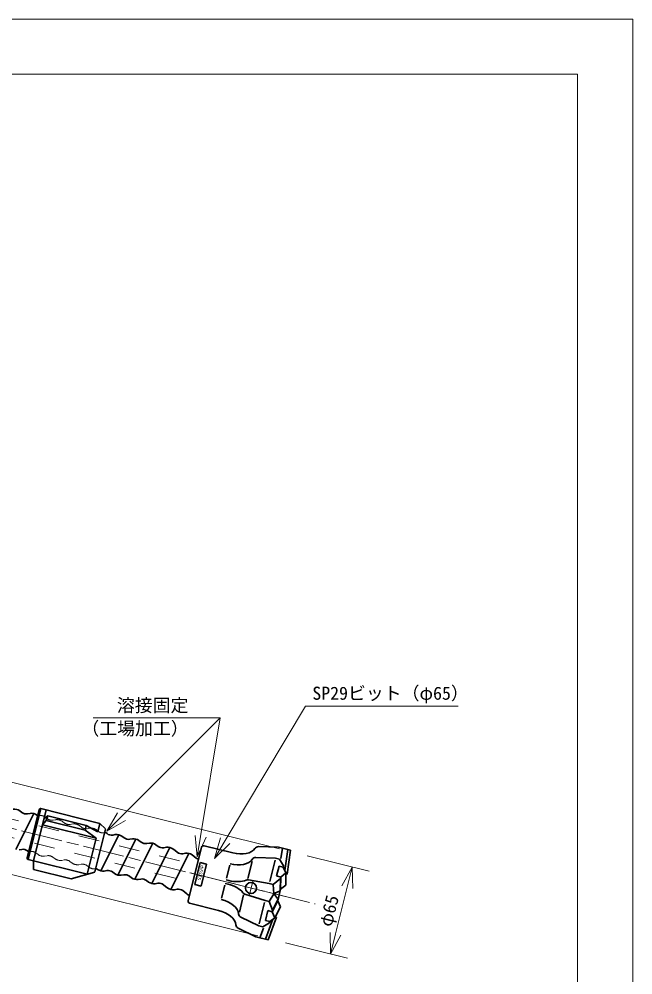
# Model space of a CAD drawing. Units: millimetres at full size, sheet at 1:2.5; details may follow other scales. Extents: x 2752 to 4432, y -3630 to -2427.
# Drawn here: x 3987 to 4432, y -3120 to -2427 of the extents above; entities that cross this region are included whole.
import ezdxf
from ezdxf.enums import TextEntityAlignment as Align

# ---------------------------------------------------------------- set-up
doc = ezdxf.new("R2010")
doc.units = ezdxf.units.MM
doc.header["$LTSCALE"] = 2.5
doc.linetypes.add('CHAIN', pattern=[18.5, 12, -1.5, 3.5, -1.5])
doc.linetypes.add('DASHED_SPACED', pattern=[12, 6, -6])
for name, color, linetype, lineweight in [('0_2', 7, 'Continuous', 13), ('1 外形線', 7, 'Continuous', 35), ('1外形線', 7, 'Continuous', 35), ('2細い実線', 3, 'Continuous', 20), ('3 隠れ線', 2, 'DASHED_SPACED', 18), ('3隠れ線', 2, 'DASHED_SPACED', 18), ('4中心線', 1, 'CHAIN', 18), ('6寸法線', 4, 'Continuous', 18), ('7 枠・タイトル', 7, 'Continuous', 13), ('DEFPOINTS_7', 7, 'Continuous', 13), ('外形線', 7, 'Continuous', 35)]:
    doc.layers.add(name, color=color, linetype=linetype, lineweight=lineweight)
doc.styles.add('ＭＳ ゴシック', font='')
doc.styles.get('ＭＳ ゴシック').set_extended_font_data('MS Gothic')

msp = doc.modelspace()

# ---------------------------------------------------------------- linework, layer by layer
at = {"layer": '0_2'}
for q in [(4042.844, -3042.317), (4042.848, -3042.302)]:
    msp.add_line((4042.847, -3042.294), q, dxfattribs=at)
at = {"layer": '1 外形線'}
for p, q in [((4000.778, -3004.377), (4000.774, -3004.374)), ((3997.433, -3017.772), (3997.433, -3017.775)), ((4042.849, -3042.296), (4042.847, -3042.294))]:
    msp.add_line(p, q, dxfattribs=at)
at = {"layer": '1外形線'}
for p, q in [((3984.835, -3028.907), (3997.892, -3002.79)), ((3989.372, -3001.969), (3987.854, -3000.75)), ((3993.17, -3034.802), (4001.911, -2999.879)), ((3995.389, -3002.629), (3993.476, -3002.993)), ((4000.859, -3004.371), (4000.176, -3003.822)), ((4000.778, -3004.377), (4000.774, -3004.374)), ((4042.16, -3045.002), (4049.929, -3013.96)), ((4046.449, -3044.269), (4059.505, -3018.152)), ((4050.986, -3017.331), (4049.468, -3016.112)), ((4057.003, -3017.991), (4055.09, -3018.355)), ((4063.309, -3020.404), (4061.79, -3019.184)), ((4058.772, -3047.341), (4071.828, -3021.224)), ((4069.326, -3021.063), (4067.412, -3021.427)), ((4071.095, -3050.414), (4084.151, -3024.297)), ((4075.632, -3023.476), (4074.113, -3022.257)), ((4081.649, -3024.136), (4079.735, -3024.499)), ((4087.955, -3026.549), (4086.436, -3025.329)), ((4142.081, -3031.266), (4121.22, -3026.065)), ((4175.064, -3027.123), (4160.689, -3026.706)), ((3989.251, -3028.704), (3987.338, -3029.068)), ((3994.34, -3030.518), (3993.354, -3029.727)), ((4083.418, -3053.486), (4096.474, -3027.369)), ((4093.972, -3027.208), (4092.058, -3027.572)), ((4097.259, -3057.778), (4110.315, -3031.661)), ((4100.277, -3029.621), (4098.759, -3028.401)), ((4101.796, -3030.841), (4100.277, -3029.621)), ((4107.813, -3031.5), (4105.9, -3031.864)), ((4119.402, -3027.158), (4109.725, -3065.97)), ((4114.119, -3033.913), (4112.6, -3032.694)), ((4183.83, -3029.308), (4175.064, -3027.123)), ((4176.94, -3035.368), (4177.974, -3027.848)), ((4179.759, -3044.061), (4181.856, -3028.816)), ((4181.432, -3046.746), (4183.83, -3029.308)), ((4115.638, -3035.133), (4114.119, -3033.913)), ((4114.584, -3054.224), (4118.556, -3038.296)), ((4118.556, -3038.296), (4123.038, -3039.414)), ((4123.038, -3039.414), (4119.067, -3055.342)), ((4139.84, -3040.258), (4137.489, -3049.685)), ((4152.936, -3049.733), (4156.01, -3037.404)), ((4173.091, -3035.033), (4158.717, -3034.616)), ((4172.725, -3036.5), (4168.84, -3052.083)), ((4176.002, -3035.759), (4173.091, -3035.033)), ((4178.901, -3040.667), (4176.002, -3035.759)), ((4044.164, -3043.237), (4042.944, -3042.256)), ((4050.865, -3044.066), (4048.952, -3044.43)), ((4056.487, -3046.309), (4054.968, -3045.089)), ((4063.188, -3047.139), (4061.274, -3047.503)), ((4173.775, -3047.997), (4175.556, -3040.854)), ((4178.661, -3041.628), (4175.556, -3040.854)), ((4180.52, -3045.746), (4176.88, -3048.771)), ((4178.661, -3041.628), (4178.901, -3040.667)), ((4178.661, -3041.628), (4180.52, -3045.746)), ((4178.901, -3040.667), (4178.87, -3042.091)), ((4180.52, -3045.746), (4180.53, -3054.766)), ((4181.432, -3046.746), (4180.521, -3046.519)), ((4068.81, -3049.381), (4067.291, -3048.162)), ((4075.511, -3050.211), (4073.597, -3050.575)), ((4081.133, -3052.454), (4079.614, -3051.234)), ((4087.834, -3053.283), (4085.92, -3053.647)), ((4093.456, -3055.526), (4091.937, -3054.306)), ((4119.067, -3055.342), (4114.584, -3054.224)), ((4138.619, -3053.917), (4136.562, -3053.404)), ((4139.255, -3051.364), (4137.198, -3050.852)), ((4168.482, -3053.519), (4153.458, -3050.769)), ((4171.393, -3054.245), (4168.482, -3053.519)), ((4176.596, -3049.911), (4171.393, -3054.245)), ((4171.393, -3054.245), (4171.811, -3060.837)), ((4176.88, -3048.771), (4173.775, -3047.997)), ((4176.596, -3049.911), (4176.453, -3058.753)), ((4176.596, -3049.911), (4176.88, -3048.771)), ((4176.88, -3048.771), (4176.737, -3057.614)), ((4094.974, -3056.746), (4093.455, -3055.526)), ((4101.675, -3057.575), (4099.761, -3057.939)), ((4107.297, -3059.818), (4105.778, -3058.598)), ((4107.297, -3059.818), (4105.778, -3058.598)), ((4108.816, -3061.038), (4107.297, -3059.818)), ((4133.92, -3063.998), (4136.271, -3054.571)), ((4165.436, -3065.735), (4150.88, -3061.111)), ((4168.347, -3066.461), (4171.811, -3060.837)), ((4175.833, -3059.031), (4172.49, -3060.532)), ((4174.647, -3065.996), (4176.737, -3057.614)), ((4180.53, -3054.766), (4176.737, -3057.614)), ((4131.679, -3072.989), (4110.817, -3067.788)), ((4149.933, -3061.78), (4146.859, -3074.11)), ((4161.193, -3082.755), (4165.078, -3067.171)), ((4168.347, -3066.461), (4165.436, -3065.735)), ((4170.906, -3072.731), (4168.347, -3066.461)), ((4170.622, -3073.871), (4174.647, -3065.996)), ((4170.906, -3072.731), (4174.931, -3064.856)), ((4174.515, -3064.32), (4172.267, -3061.425)), ((4176.66, -3070.291), (4174.647, -3065.996)), ((4167.517, -3073.097), (4165.736, -3080.239)), ((4170.622, -3073.871), (4167.517, -3073.097)), ((4170.906, -3072.731), (4170.622, -3073.871)), ((4172.416, -3078.251), (4170.622, -3073.871)), ((4172.416, -3078.251), (4176.66, -3070.291)), ((4160.827, -3084.222), (4147.94, -3077.842)), ((4168.602, -3081.974), (4163.738, -3084.948)), ((4170.953, -3079.381), (4165.647, -3093.826)), ((4168.841, -3081.013), (4165.736, -3080.239)), ((4173.691, -3077.796), (4167.621, -3094.318)), ((4168.602, -3081.974), (4169.243, -3080.703)), ((4168.841, -3081.013), (4168.602, -3081.974)), ((4168.841, -3081.013), (4172.416, -3078.251)), ((4173.691, -3077.796), (4172.78, -3077.568)), ((4158.855, -3092.132), (4145.967, -3085.752)), ((4163.738, -3084.948), (4160.827, -3084.222)), ((4164.383, -3085.733), (4161.766, -3092.858)), ((4167.621, -3094.318), (4158.855, -3092.132))]:
    msp.add_line(p, q, dxfattribs=at)
msp.add_circle((4155.316, -3056.724), 4, dxfattribs=at)
for centre, radius, start, end in [((3983.875, -3006.509), 7, 55.36613, 96.63387), ((3992.783, -2997.033), 6, 235.36383, 276.63395), ((3996.198, -3009.582), 7, 55.36613, 96.63387), ((4054.396, -3012.395), 6, 235.36383, 276.63395), ((4057.812, -3024.944), 7, 55.36613, 96.63387), ((4066.719, -3015.467), 6, 235.36383, 276.63395), ((4070.135, -3028.016), 7, 55.36613, 96.63387), ((4079.042, -3018.54), 6, 235.36383, 276.63395), ((4082.458, -3031.089), 7, 55.36613, 96.63387), ((4091.365, -3021.612), 6, 235.36383, 276.63395), ((4120.857, -3027.521), 1.5, 76, 166), ((4160.602, -3029.704), 3, 88.33909, 147.7285), ((3989.944, -3034.664), 6, 55.36605, 96.63008), ((4094.78, -3034.161), 7, 55.36613, 96.63387), ((4105.206, -3025.904), 6, 235.36383, 276.63395), ((4108.622, -3038.453), 7, 55.36613, 96.63387), ((4119.048, -3030.196), 6, 235.36383, 252.53805), ((4158.63, -3037.615), 3, 88.33909, 147.7285), ((4048.143, -3037.477), 7, 235.36613, 276.63387), ((4051.558, -3050.026), 6, 55.36605, 96.63008), ((4060.466, -3040.549), 7, 235.36613, 276.63387), ((4063.881, -3053.098), 6, 55.36605, 96.63008), ((4072.788, -3043.622), 7, 235.36613, 276.63387), ((4076.204, -3056.171), 6, 55.36605, 96.63008), ((4085.111, -3046.694), 7, 235.36613, 276.63387), ((4088.527, -3059.243), 6, 55.36605, 96.63008), ((4152.918, -3053.72), 3, 79.62463, 113.16401), ((4098.953, -3050.986), 7, 235.36613, 276.63387), ((4102.368, -3063.535), 6, 55.36605, 96.63008), ((4112.794, -3055.278), 7, 235.36613, 253.0331), ((4151.788, -3058.252), 3, 218.83599, 252.37537), ((4111.18, -3066.332), 1.5, 166, 256), ((4149.271, -3075.153), 3, 184.2715, 243.66091), ((4147.298, -3083.063), 3, 184.2715, 243.66091)]:
    msp.add_arc(centre, radius, start, end, dxfattribs=at)
for centre, start_param, end_param in [((4144.138, -3023.019), 4.712389, 6.0982292), ((4142.165, -3030.929), 4.712389, 6.0982292), ((4136.563, -3062.165), 0.6419187, 1.5707963), ((4141.312, -3043.117), 4.712389, 5.6412666), ((4131.595, -3073.326), 0.1849561, 1.5707963), ((4129.622, -3081.237), 0.1849561, 1.5707963)]:
    msp.add_ellipse(centre, major_axis=(14.554, -3.629), ratio=0.566667, start_param=start_param, end_param=end_param, dxfattribs=at)
at = {"layer": '2細い実線'}
for p, q in [((3862.283, -2950.168), (4175.82, -3028.342)), ((3846.558, -3013.237), (4160.095, -3091.411))]:
    msp.add_line(p, q, dxfattribs=at)
at = {"layer": '3 隠れ線'}
msp.add_arc((4045.397, -3021.913), 7, 55.36613, 55.43263, dxfattribs=at)
at = {"layer": '3隠れ線'}
for p, q in [((3855.993, -2975.396), (4116.164, -3040.264)), ((3852.848, -2988.01), (4113.019, -3052.878)), ((4001.561, -3004.148), (4000.888, -3004.254)), ((4007.866, -3006.563), (4006.347, -3005.343)), ((4013.883, -3007.224), (4011.969, -3007.587)), ((4020.188, -3009.638), (4018.669, -3008.418)), ((4026.205, -3010.299), (4024.291, -3010.663)), ((4032.51, -3012.714), (4030.991, -3011.494)), ((4038.527, -3013.375), (4036.613, -3013.738)), ((4044.832, -3015.79), (4043.313, -3014.57)), ((4049.305, -3016.744), (4048.935, -3016.814)), ((3995.416, -3030.222), (3994.381, -3030.353)), ((4001.037, -3032.466), (3999.518, -3031.246)), ((4007.738, -3033.297), (4005.824, -3033.661)), ((4013.359, -3035.542), (4011.84, -3034.322)), ((4020.06, -3036.373), (4018.146, -3036.737)), ((4025.681, -3038.617), (4024.162, -3037.397)), ((4032.382, -3039.449), (4030.468, -3039.812)), ((4038.003, -3041.693), (4036.484, -3040.473))]:
    msp.add_line(p, q, dxfattribs=at)
for centre, radius, start, end in [((4002.368, -3011.101), 7, 55.35075, 96.61849), ((4011.277, -3001.627), 6, 235.34832, 276.61857), ((4014.69, -3014.177), 7, 55.35075, 96.61849), ((4023.599, -3004.703), 6, 235.34721, 276.62033), ((4023.599, -3004.703), 6, 235.34832, 276.61857), ((4027.012, -3017.253), 7, 55.35075, 96.61849), ((4035.921, -3007.778), 6, 235.34832, 276.61857), ((4039.334, -3020.328), 7, 55.35075, 96.61849), ((4048.243, -3010.854), 6, 235.34721, 276.62033), ((3996.107, -3036.182), 6, 55.35067, 96.61673), ((4005.017, -3026.707), 7, 235.35075, 276.61849), ((4008.429, -3039.257), 6, 55.35067, 96.61673), ((4017.339, -3029.783), 7, 235.35075, 276.61849), ((4020.751, -3042.333), 6, 55.35067, 96.61673), ((4029.661, -3032.859), 7, 235.35075, 276.61849), ((4033.073, -3045.409), 6, 55.35067, 96.61673), ((4041.983, -3035.935), 7, 235.35075, 276.61849)]:
    msp.add_arc(centre, radius, start, end, dxfattribs=at)
at = {"layer": '4中心線'}
for p, q in [((3854.421, -2981.702), (4201.683, -3068.285)), ((4179.995, -3062.878), (4110.926, -3045.657)), ((4154.123, -3061.509), (4156.509, -3051.939))]:
    msp.add_line(p, q, dxfattribs=at)
at = {"layer": '6寸法線'}
for p, q in [((4136.577, -3022.374), (4194.616, -2924.843)), ((4194.616, -2924.843), (4305.392, -2924.843)), ((4132.904, -2933.315), (4040.963, -2933.315)), ((4061.47, -3005.003), (4132.904, -2933.315)), ((4118.783, -3019.31), (4132.904, -2933.315)), ((4050.882, -3015.628), (4058.623, -3002.166)), ((4050.882, -3015.628), (4061.47, -3005.003)), ((4064.317, -3007.84), (4050.882, -3015.628)), ((4116.353, -3034.112), (4114.817, -3018.659)), ((4116.353, -3034.112), (4118.783, -3019.31)), ((4122.749, -3019.961), (4116.353, -3034.112)), ((4128.907, -3035.264), (4133.123, -3020.319)), ((4128.907, -3035.264), (4136.577, -3022.374)), ((4140.031, -3024.429), (4128.907, -3035.264)), ((4195.906, -3033.35), (4240.941, -3044.578)), ((4221.089, -3055.088), (4228.618, -3041.506)), ((4228.618, -3041.506), (4224.989, -3056.06)), ((4228.618, -3041.506), (4228.889, -3057.032)), ((4216.522, -3090.02), (4224.989, -3056.06)), ((4212.893, -3104.575), (4212.622, -3089.048)), ((4212.893, -3104.575), (4216.522, -3090.02)), ((4220.422, -3090.993), (4212.893, -3104.575)), ((4180.181, -3096.419), (4225.216, -3107.647))]:
    msp.add_line(p, q, dxfattribs=at)
at = {"layer": '7 枠・タイトル'}
for p, q in [((2791.804, -2467.061), (4391.804, -2467.061)), ((4391.804, -2467.061), (4391.804, -3575.061))]:
    msp.add_line(p, q, dxfattribs=at)
at = {"layer": 'DEFPOINTS_7'}
for p, q in [((2751.804, -2427.061), (4431.804, -2427.061)), ((4431.804, -2427.061), (4431.804, -3615.061))]:
    msp.add_line(p, q, dxfattribs=at)
at = {"layer": '外形線'}
for p, q in [((4001.428, -3001.749), (3993.632, -3033.018)), ((4003.118, -2999.177), (3993.891, -3036.039)), ((4006.998, -3000.148), (3997.772, -3037.011)), ((4045.801, -3009.86), (4003.118, -2999.177)), ((4008.017, -3004.319), (4005.468, -3006.262)), ((4006.933, -3007.69), (4008.017, -3004.319)), ((4008.017, -3004.319), (4035.966, -3011.315)), ((4006.933, -3007.69), (4004.306, -3010.903)), ((4043.109, -3020.615), (4004.306, -3010.903)), ((4035.108, -3014.742), (4006.933, -3007.69)), ((4035.108, -3014.742), (4035.966, -3011.315)), ((4035.966, -3011.315), (4044.276, -3015.954)), ((4045.801, -3009.86), (4044.276, -3015.954)), ((4045.801, -3009.86), (4049.951, -3013.875)), ((4043.109, -3020.615), (4035.108, -3014.742)), ((4043.109, -3020.615), (4036.575, -3046.723)), ((4036.575, -3046.723), (3993.891, -3036.039)), ((3997.772, -3037.011), (3997.757, -3043.245)), ((3997.757, -3043.245), (4024.938, -3050.048)), ((4024.938, -3050.048), (4042.126, -3045.137))]:
    msp.add_line(p, q, dxfattribs=at)
for centre, start, end in [((4002.875, -3000.147), 75.94762, 165.94762), ((3994.134, -3035.069), 165.94762, 255.94762)]:
    msp.add_arc(centre, 1, start, end, dxfattribs=at)

# ---------------------------------------------------------------- texts
at = {"layer": '1外形線', "style": 'ＭＳ ゴシック'}
msp.add_text('φ65IS', height=2.566, rotation=256, dxfattribs=at).set_placement((4118.262, -3039.704), align=Align.BOTTOM_LEFT)
at = {"layer": '6寸法線', "style": 'ＭＳ ゴシック'}
msp.add_text('SP29ビット（φ65）', height=9.494, dxfattribs=at).set_placement((4199.66, -2915.557), align=Align.MIDDLE_LEFT)
for s, p in [('溶接固定', (4109.904, -2924.317)), ('（工場加工）', (4110.122, -2941.137))]:
    msp.add_text(s, height=9.494, dxfattribs=at).set_placement(p, align=Align.MIDDLE_RIGHT)
msp.add_text('φ65', height=9.494, rotation=76, dxfattribs=at).set_placement((4211.704, -3073.226), align=Align.MIDDLE_CENTER)

doc.saveas('drawing.dxf')
